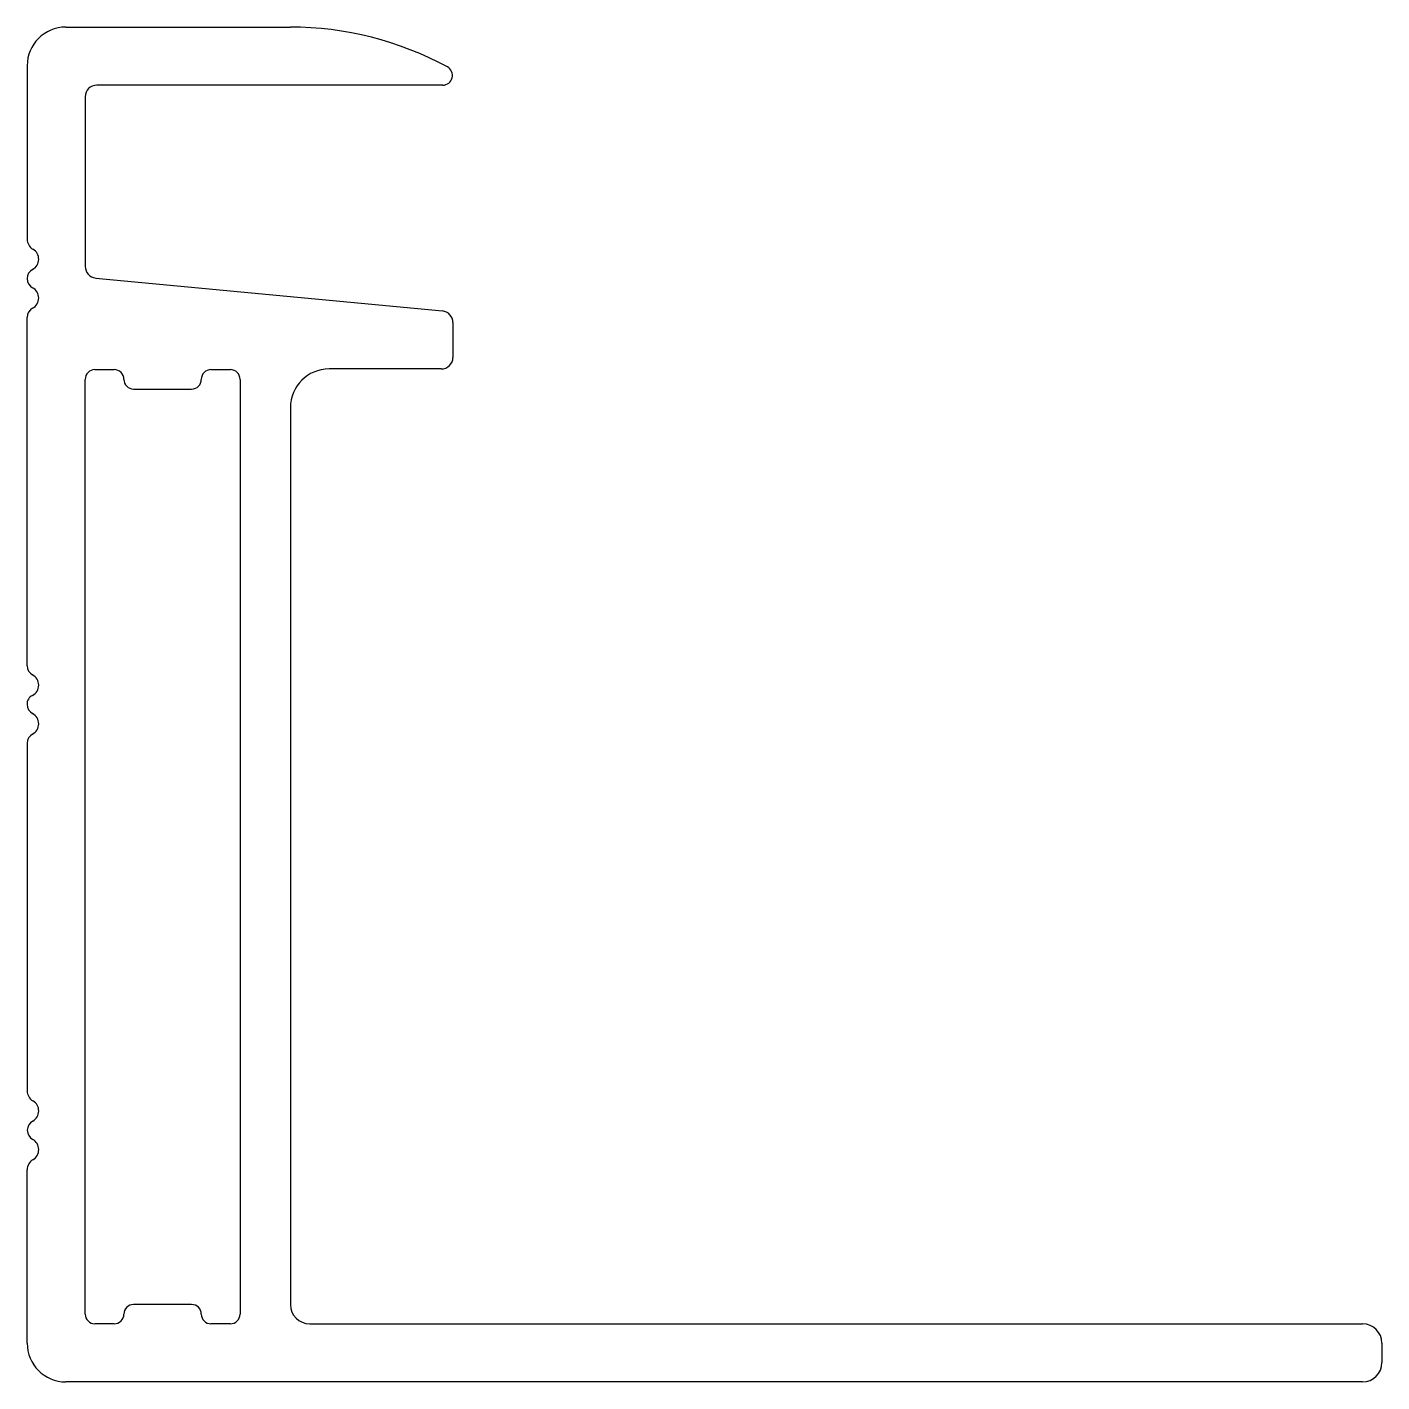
# Model space of a CAD drawing. Extents: x 461.4 to 496.4, y 2616.4 to 2651.4.
import ezdxf

# ---------------------------------------------------------------- set-up
doc = ezdxf.new("R2010")
doc.units = 0
doc.layers.get('0').update_dxf_attribs({"linetype": 'CONTINUOUS'})

msp = doc.modelspace()

# ---------------------------------------------------------------- linework, layer by layer
at = {"color": 0}
for p, q in [((462.415, 2651.359), (468.215, 2651.359)), ((461.415, 2650.359), (461.415, 2645.88)), ((472.152, 2649.859), (463.215, 2649.859)), ((462.915, 2649.559), (462.915, 2645.175)), ((463.187, 2644.876), (472.143, 2644.025)), ((461.415, 2634.861), (461.415, 2643.859)), ((472.415, 2643.726), (472.415, 2642.827)), ((462.915, 2618.109), (462.915, 2642.259)), ((463.165, 2642.509), (463.665, 2642.509)), ((466.165, 2642.509), (466.665, 2642.509)), ((466.915, 2642.259), (466.915, 2618.109)), ((472.115, 2642.527), (469.215, 2642.527)), ((464.165, 2642.009), (465.665, 2642.009)), ((468.215, 2641.527), (468.215, 2618.359)), ((461.415, 2632.857), (461.415, 2623.878)), ((461.415, 2617.359), (461.415, 2621.839)), ((465.665, 2618.359), (464.165, 2618.359)), ((463.665, 2617.859), (463.165, 2617.859)), ((466.665, 2617.859), (466.165, 2617.859)), ((468.715, 2617.859), (495.915, 2617.859)), ((496.415, 2617.359), (496.415, 2616.859)), ((495.915, 2616.359), (462.415, 2616.359))]:
    msp.add_line(p, q, dxfattribs=at)
for centre, radius, start, end in [((462.415, 2650.359), 1, 90, 180), ((468.215, 2642.859), 8.5, 61.4965, 90), ((472.152, 2650.109), 0.25, 270, 61.4965), ((463.215, 2649.559), 0.3, 90, 180), ((461.715, 2645.88), 0.3, 180, 240), ((461.415, 2645.361), 0.3, 298.2737, 60), ((461.685, 2644.859), 0.27, 118.2737, 179.5764), ((463.215, 2645.175), 0.3, 180, 264.5732), ((461.685, 2644.863), 0.27, 180.4236, 241.7263), ((461.415, 2644.361), 0.3, 298.2737, 61.7263), ((461.685, 2643.859), 0.27, 118.2737, 180), ((472.115, 2643.726), 0.3, 0, 84.5732), ((472.115, 2642.827), 0.3, 270, 0), ((463.165, 2642.259), 0.25, 90, 180), ((463.665, 2642.259), 0.25, 0, 90), ((464.165, 2642.259), 0.25, 180, 270), ((465.665, 2642.259), 0.25, 270, 0), ((466.165, 2642.259), 0.25, 90, 180), ((466.665, 2642.259), 0.25, 0, 90), ((469.215, 2641.527), 1, 90, 180), ((461.685, 2634.861), 0.27, 180, 241.7263), ((461.415, 2634.359), 0.3, 298.2737, 61.7263), ((461.644, 2633.881), 0.23, 112.2423, 185.6079), ((461.685, 2633.861), 0.27, 180.4236, 241.7263), ((461.415, 2633.359), 0.3, 298.2737, 61.7263), ((461.685, 2632.857), 0.27, 118.2737, 180), ((461.715, 2623.878), 0.3, 180, 240), ((461.415, 2623.359), 0.3, 298.705, 59.9894), ((461.689, 2622.859), 0.27, 118.6944, 241.3056), ((461.415, 2622.359), 0.3, 300, 61.3056), ((461.715, 2621.839), 0.3, 120, 180), ((463.165, 2618.109), 0.25, 180, 270), ((463.665, 2618.109), 0.25, 270, 0), ((464.165, 2618.109), 0.25, 90, 180), ((465.665, 2618.109), 0.25, 0, 90), ((466.165, 2618.109), 0.25, 180, 270), ((466.665, 2618.109), 0.25, 270, 0), ((468.715, 2618.359), 0.5, 180, 270), ((495.915, 2617.359), 0.5, 0, 90), ((462.415, 2617.359), 1, 180, 270), ((495.915, 2616.859), 0.5, 270, 0)]:
    msp.add_arc(centre, radius, start, end, dxfattribs=at)

doc.saveas('drawing.dxf')
